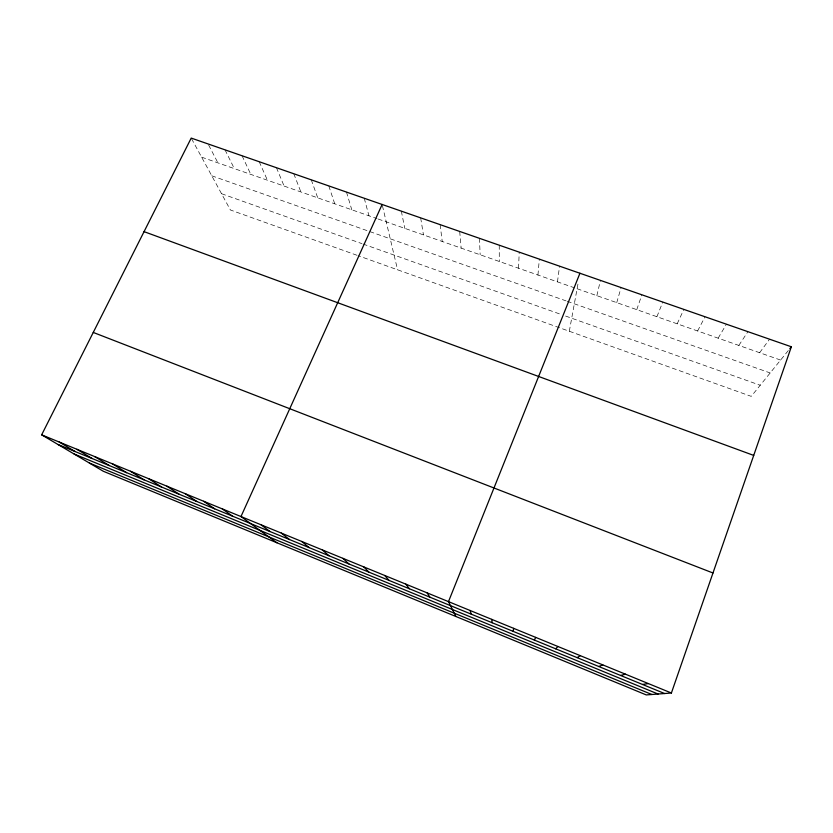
<?xml version="1.0" encoding="UTF-8"?>
<svg xmlns="http://www.w3.org/2000/svg" width="833" height="833" viewBox="0 0 833 833"><rect width="100%" height="100%" fill="white"/><g stroke="black" fill="none" stroke-linecap="round" stroke-linejoin="round"><path stroke-width="0.62" stroke-dasharray="4.17 3.12" d="M518.563 268.226L519.219 252.139M537.951 275.025L539.326 259.136M557.464 281.856L559.557 266.175M569.314 331.263L578.404 281.596M596.855 295.663L600.437 280.388M616.743 302.639L621.085 287.572M636.766 309.647L641.868 294.799M656.914 316.717L662.787 302.067M677.187 323.818L683.851 309.397M697.606 330.972L705.062 316.769M718.15 338.177L726.407 324.193M738.829 345.424L747.909 331.68M759.644 352.713L769.557 339.198M788.278 350.578L751.231 396.362L358.159 255.7M201.617 157.156L377.026 218.631M378.172 219.027L574.645 287.885M577.092 288.739L780.604 360.064M211.769 175.794L566.065 300.88M567.242 301.296L770.181 372.945M221.536 193.714L361.949 243.642M363.094 244.048L560.755 314.333M565.617 316.061L760.217 385.252M356.972 255.273L230.408 209.989L191.215 138.08M208.646 145.046L217.923 162.872M225.014 149.825L234.323 168.62M242.059 155.75L250.816 174.399M259.209 161.717L267.414 180.209M276.452 167.714L284.095 186.061M293.799 173.753L300.869 191.944M311.261 179.824L317.748 197.848M328.816 185.926L334.72 203.804M346.476 192.069L351.797 209.781M364.25 198.254L368.967 215.799M382.42 205.709L397.57 269.809M401.329 211.145L404.786 228.357M420.665 217.871L423.456 234.896M440.116 224.629L442.24 241.476M459.701 231.449L461.138 248.109M479.412 238.3L480.162 254.773M499.248 245.194L499.3 261.479"/><path stroke-width="1.25" d="M513.17 631.362L513.669 628.353M671.388 693.014L791.35 346.778L191.215 138.08L41.65 434.836L103.271 471.239L646.273 694.92L671.388 693.014L41.65 434.836M579.935 273.255L448.487 601.634L455.932 616.514M382.128 204.47L240.976 516.554L276.91 542.772M534.349 640.056L535.713 637.391M789.819 348.683L791.35 346.778M555.673 648.813L557.912 646.491M577.154 657.633L580.278 655.665M598.792 666.515L602.8 664.901M620.575 675.459L625.489 674.199M642.514 684.466L648.355 683.57M144.057 231.647L753.709 455.412M93.254 332.44L712.975 572.989M58.102 444.551L664.609 693.535M74.106 454.006L658.07 694.024M89.423 463.054L651.854 694.503M59.205 442.031L75.074 451.517M76.865 449.268L92.151 458.535M94.639 456.557L109.331 465.585M112.528 463.898L126.616 472.675M130.531 471.27L144.005 479.818M148.649 478.704L161.498 487.003M166.881 486.17L179.105 494.229M185.228 493.698L196.817 501.497M203.689 501.268L214.633 508.807M222.276 508.89L232.563 516.168M261.083 524.8L269.996 531.537M281.325 533.099L289.52 539.555M301.713 541.46L309.168 547.614M322.246 549.874L328.952 555.736M342.915 558.349L348.86 563.91M363.729 566.877L368.915 572.146M384.7 575.478L389.094 580.434M405.806 584.131L409.419 588.775M427.079 592.857L429.89 597.178M470.062 610.474L471.239 614.15M491.782 619.377L492.126 622.73"/></g></svg>
